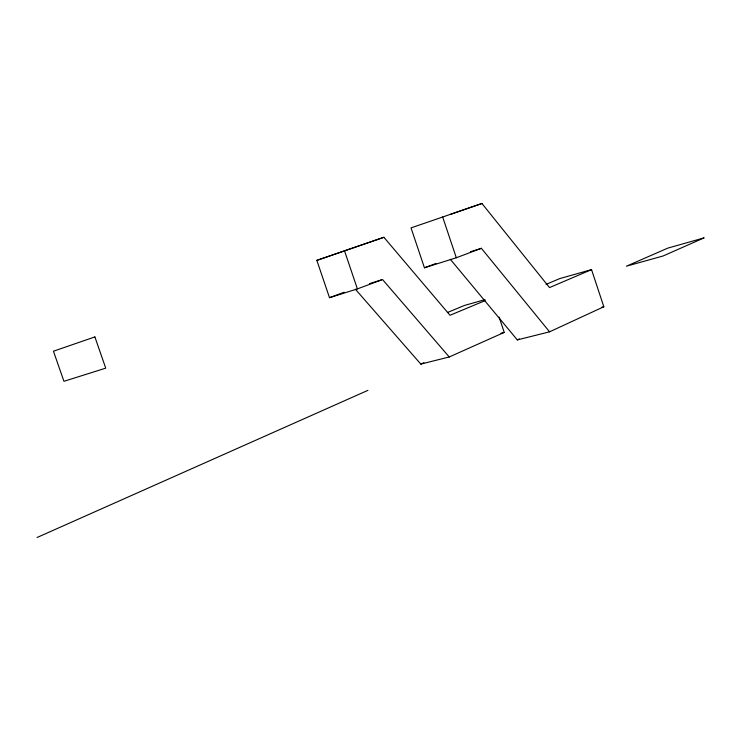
<?xml version="1.0" encoding="UTF-8"?>
<svg xmlns="http://www.w3.org/2000/svg" width="741" height="741" viewBox="0 0 741 741"><rect width="100%" height="100%" fill="white"/><g stroke="black" fill="none" stroke-linecap="round" stroke-linejoin="round"><path stroke-width="1.11" d="M450.287 259.248L517.311 339.906L549.572 331.82L603.822 306.746L591.54 269.622L559.77 278.579L546.043 284.396M517.311 339.906L519.404 338.943M355.374 289.222L420.823 364.1L449.231 356.977L504.232 332.403L499.128 317.139M37.05 537.512L367.944 390.34M420.823 364.1L423.945 362.72M591.54 269.622L549.526 287.582L481.937 203.488L411.033 227.895L424.445 267.788L456.317 257.757L481.372 248.309L549.572 331.82M485.123 300.624L450.009 315.268L383.894 237.296L316.842 260.378L329.504 297.687L357.394 288.907L382.532 279.533L449.231 356.977M447.407 312.517L464.468 305.449L485.003 299.66M424.445 267.788L435.949 263.472M329.504 297.687L344.148 292.241M316.842 260.378L383.894 237.296M450.38 214.371L481.937 203.488M369.648 283.608L381.458 279.876M470.396 251.783L481.372 248.309M500.972 333.246L504.232 332.403M601.618 307.311L603.822 306.746M344.519 250.838L357.394 288.907M442.664 216.993L456.317 257.757M703.95 237.917L663.056 255.997L626.46 266.176L667.771 248.124L703.95 237.917M94.885 336.923L53.445 351.206L63.948 381.309L105.731 368.157L94.885 336.923"/></g></svg>
